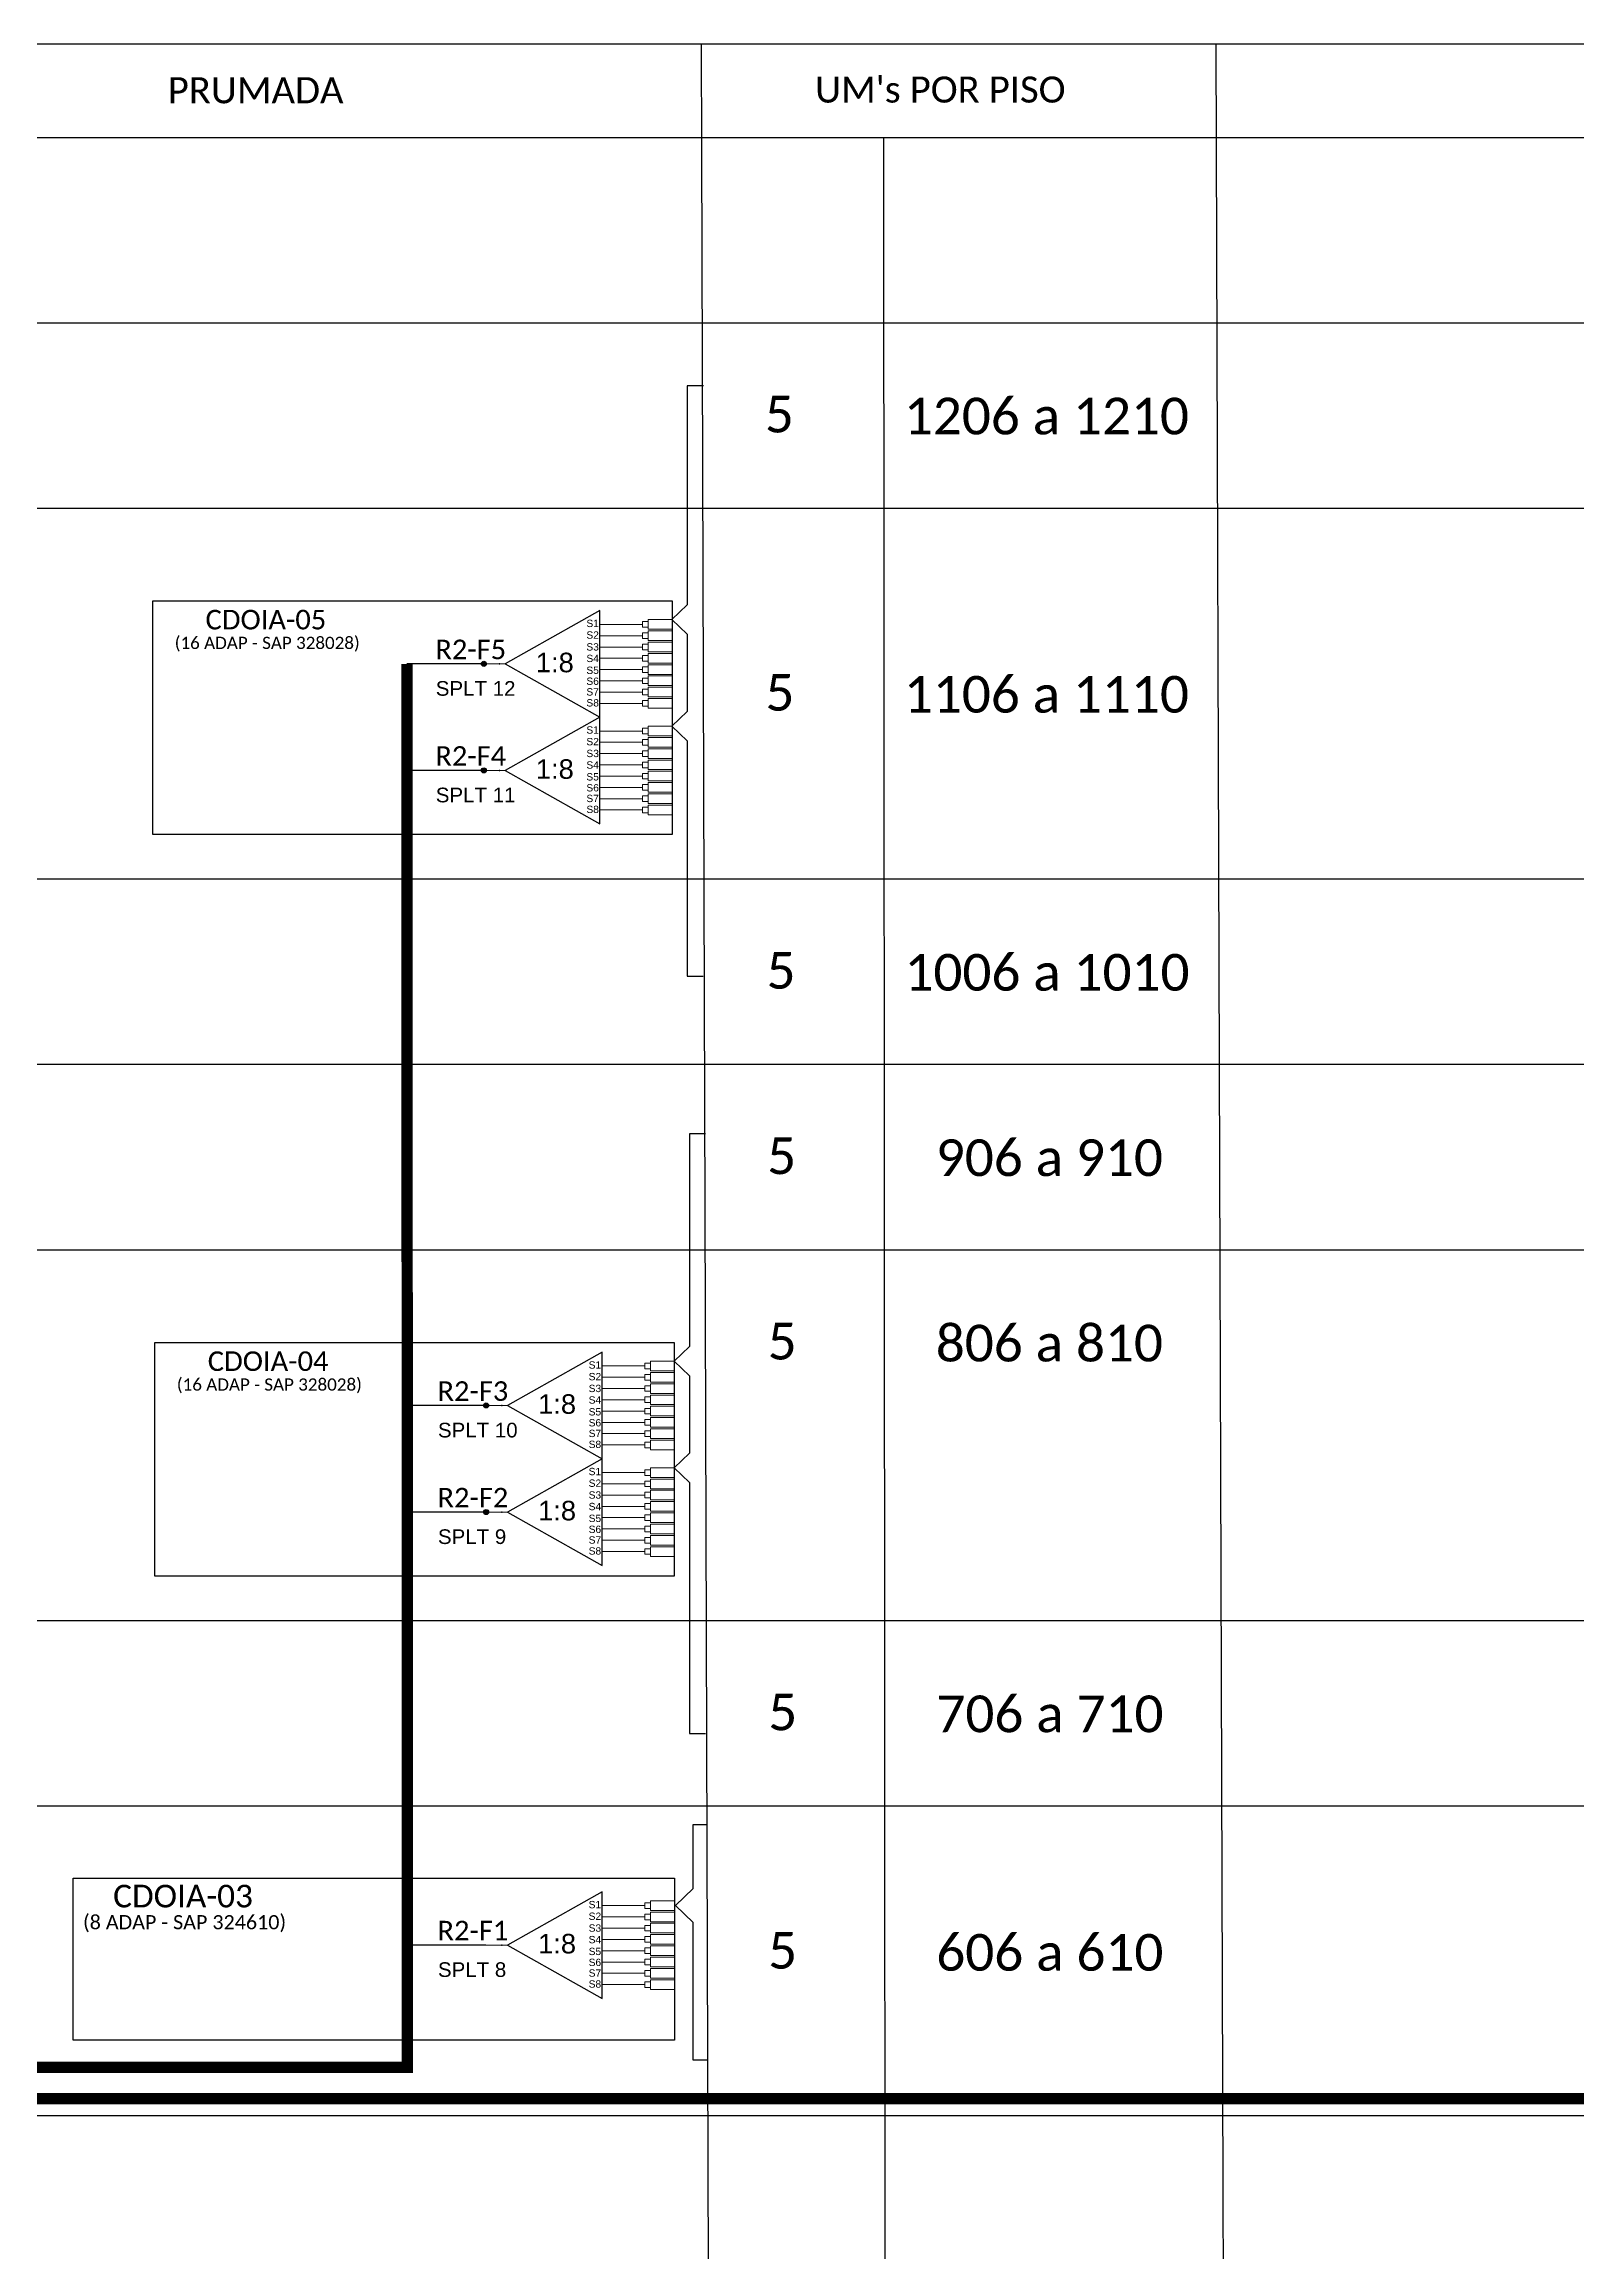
# Model space of a CAD drawing. Header units: metres. Extents: x -1286 to 468, y -500 to 94.
# Drawn here: x 76.3 to 211.7, y -368.4 to -173.5 of the extents above; entities that cross this region are included whole.
import ezdxf
from ezdxf.enums import TextEntityAlignment as Align

# ---------------------------------------------------------------- set-up
doc = ezdxf.new("R2010")
doc.units = ezdxf.units.M
doc.styles.add('ARIAL', font='arial.ttf')
doc.styles.add('WMF-Calibri0', font='calibri.ttf')

# ---------------------------------------------------------------- blocks, each defined once
blk = doc.blocks.new('SPLT_1-8_SC-APC')
at = {"color": 1}
blk.add_lwpolyline([(-7.37, -2.1), (-17.04, -7.55), (-7.37, -13), (-7.37, -2.1)], dxfattribs=at)
at = {"color": 3, "lineweight": 0}
for points in [[(-2.99, -3.51), (-7.37, -3.51)], [(-2.41, -3.02), (-2.41, -4)], [(-2.41, -3.02), (0, -3.02)], [(-2.41, -4), (0, -4)], [(-2.41, -4.17), (-2.41, -5.16)], [(-2.41, -4.17), (0, -4.17)], [(-7.37, -4.66), (-2.99, -4.66)], [(-7.37, -5.82), (-2.99, -5.82)], [(-2.41, -5.16), (0, -5.16)], [(-2.41, -5.32), (-2.41, -6.31)], [(-2.41, -5.32), (0, -5.32)], [(-2.41, -6.31), (0, -6.31)], [(-2.41, -6.48), (-2.41, -7.46)], [(-2.41, -6.48), (0, -6.48)], [(-7.37, -6.97), (-2.99, -6.97)], [(-7.37, -8.12), (-2.99, -8.12)], [(-2.41, -7.46), (0, -7.46)], [(-2.41, -7.63), (-2.41, -8.62)], [(-2.41, -7.63), (0, -7.63)], [(-2.41, -8.62), (0, -8.62)], [(-2.41, -8.78), (-2.41, -9.77)], [(-2.41, -8.78), (0, -8.78)], [(-7.37, -9.28), (-2.99, -9.28)], [(-7.37, -10.43), (-2.99, -10.43)], [(-2.41, -9.77), (0, -9.77)], [(-2.41, -9.94), (-2.41, -10.92)], [(-2.41, -9.94), (0, -9.94)], [(-2.41, -10.92), (0, -10.92)], [(-2.41, -11.09), (-2.41, -12.08)], [(-2.41, -11.09), (0, -11.09)], [(-7.37, -11.58), (-2.99, -11.58)], [(-2.41, -12.08), (0, -12.08)]]:
    blk.add_lwpolyline(points, dxfattribs=at)
for points in [[(-2.99, -3.22), (-2.41, -3.22), (-2.41, -3.8), (-2.99, -3.8)], [(-2.99, -4.38), (-2.41, -4.38), (-2.41, -4.95), (-2.99, -4.95)], [(-2.99, -5.53), (-2.41, -5.53), (-2.41, -6.1), (-2.99, -6.1)], [(-2.99, -6.68), (-2.41, -6.68), (-2.41, -7.26), (-2.99, -7.26)], [(-2.99, -7.84), (-2.41, -7.84), (-2.41, -8.41), (-2.99, -8.41)], [(-2.99, -8.99), (-2.41, -8.99), (-2.41, -9.56), (-2.99, -9.56)], [(-2.99, -10.14), (-2.41, -10.14), (-2.41, -10.72), (-2.99, -10.72)], [(-2.99, -11.3), (-2.41, -11.3), (-2.41, -11.87), (-2.99, -11.87)]]:
    blk.add_lwpolyline(points, close=True, dxfattribs=at)
at = {"color": 1, "lineweight": 0}
blk.add_lwpolyline([(-17.04, -7.55), (-19.26, -7.55)], dxfattribs=at)
at = {"color": 1, "style": 'ARIAL'}
for s, height, p in [('S1', 0.75, (-8.74, -3.78)), ('S2', 0.75, (-8.74, -4.97)), ('1:8', 2, (-13.91, -8.4)), ('S3', 0.75, (-8.74, -6.18)), ('S4', 0.75, (-8.74, -7.36)), ('S5', 0.75, (-8.74, -8.57)), ('S6', 0.75, (-8.74, -9.69)), ('S7', 0.75, (-8.74, -10.78)), ('S8', 0.75, (-8.74, -11.9))]:
    blk.add_text(s, height=height, dxfattribs=at).set_placement(p)
blk = doc.blocks.new('SPLITTER_')
blk.add_point((0, 0))
at = {"style": 'ARIAL', "flags": 4}
blk.add_attdef('SPLT', (0, -3.26), '', height=1.5, dxfattribs=at)

msp = doc.modelspace()

# ---------------------------------------------------------------- hatches: boundary and pattern name
h = msp.add_hatch(color=3)
h.dxf.hatch_style = 1
edge = h.paths.add_edge_path()
edge.add_arc((115.11, -228.2), 0.221, 0, 360)
h = msp.add_hatch(color=3)
h.dxf.hatch_style = 1
edge = h.paths.add_edge_path()
edge.add_arc((115.11, -237.61), 0.221, 0, 360)
h = msp.add_hatch(color=3)
h.dxf.hatch_style = 1
edge = h.paths.add_edge_path()
edge.add_arc((115.3, -293.69), 0.221, 0, 360)
h = msp.add_hatch(color=3)
h.dxf.hatch_style = 1
edge = h.paths.add_edge_path()
edge.add_arc((115.3, -303.1), 0.221, 0, 360)

# ---------------------------------------------------------------- linework, layer by layer
at = {"color": 0}
msp.add_lwpolyline([(319.79, -173.48), (-113.32, -173.48)], dxfattribs=at)
at = {"color": 7}
for points in [[(134.29, -173.48), (135.08, -416.82)], [(179.76, -173.48), (180.56, -416.82)]]:
    msp.add_lwpolyline(points, dxfattribs=at)
for points in [[(-113.32, -181.71), (319.79, -181.71)], [(-113.32, -181.71), (361.38, -181.71)], [(150.59, -416.82), (150.44, -181.71)], [(-113.32, -198.08), (361.38, -198.08)], [(-113.32, -214.45), (319.79, -214.45)], [(-113.27, -247.19), (319.84, -247.19)], [(-113.27, -263.56), (319.84, -263.56)], [(-113.27, -279.94), (319.84, -279.94)], [(-113.23, -312.68), (319.89, -312.68)], [(-113.23, -329.05), (319.89, -329.05)], [(-113.18, -356.38), (319.94, -356.38)]]:
    msp.add_lwpolyline(points)
at = {"color": 3}
for points in [[(134.5, -203.64), (133.07, -203.64), (133.07, -222.99), (131.71, -224.29), (133.07, -225.59), (133.07, -232.4), (131.71, -233.7), (133.07, -235.01), (133.07, -255.77), (134.49, -255.77)], [(134.69, -269.71), (133.27, -269.71), (133.26, -288.48), (131.91, -289.78), (133.26, -291.08), (133.26, -297.89), (131.91, -299.19), (133.26, -300.49), (133.26, -322.66), (134.69, -322.66)], [(134.87, -351.49), (133.59, -351.49), (133.59, -339.34), (132.02, -337.83), (133.59, -336.33), (133.59, -330.68), (134.8, -330.68)]]:
    msp.add_lwpolyline(points, dxfattribs=at)
at = {"color": 1}
for points in [[(85.86, -222.63), (131.74, -222.63), (131.74, -243.26), (85.86, -243.26)], [(86.05, -288.12), (131.93, -288.12), (131.93, -308.75), (86.05, -308.75)], [(78.83, -335.42), (131.96, -335.42), (131.96, -349.74), (78.83, -349.74)]]:
    msp.add_lwpolyline(points, close=True, dxfattribs=at)
at = {"color": 6, "const_width": 1}
msp.add_lwpolyline([(108.31, -228.2), (108.36, -352.14), (-1.95, -352.14), (-1.94, -432.97), (43.34, -432.97), (43.34, -455.47)], dxfattribs=at)
at = {"color": 30, "lineweight": 0, "const_width": 1}
msp.add_lwpolyline([(293.62, -228.2), (293.62, -330.67), (293.59, -354.89), (19.2, -354.89), (19.29, -427.99), (50.57, -427.83), (50.57, -455.47)], dxfattribs=at)
at = {"color": 6}
for points in [[(115.08, -228.2), (108.31, -228.2)], [(115.08, -237.61), (108.31, -237.61)], [(115.27, -293.69), (108.5, -293.69)], [(115.27, -303.1), (108.5, -303.1)], [(115.27, -341.34), (108.5, -341.34)]]:
    msp.add_lwpolyline(points, dxfattribs=at)
at = {"color": 3}
for centre in [(115.11, -228.2), (115.11, -237.61), (115.3, -293.69), (115.3, -303.1)]:
    msp.add_circle(centre, 0.221, dxfattribs=at)

# ---------------------------------------------------------------- block references
at = {"color": 3, "xscale": 0.8636144441527618, "yscale": 0.8636144441527618, "zscale": 0.8636144441527618}
for p in [(131.71, -221.69), (131.71, -231.1), (131.91, -287.17), (131.91, -296.58), (131.91, -334.82)]:
    msp.add_blockref('SPLT_1-8_SC-APC', p, dxfattribs=at)
ref = msp.add_blockref('SPLITTER_', (116.5, -228.2), dxfattribs=dict(xscale=-0.8636144441527618, yscale=0.8636144441527618, zscale=0.8636144441527618))
ref.add_attrib('SPLT', 'SPLT 12', (110.86, -231.02), dxfattribs={"height": 1.295, "style": 'ARIAL'})
ref = msp.add_blockref('SPLITTER_', (116.5, -237.61), dxfattribs=dict(xscale=-0.8636144441527618, yscale=0.8636144441527618, zscale=0.8636144441527618))
ref.add_attrib('SPLT', 'SPLT 11', (110.86, -240.43), dxfattribs={"height": 1.295, "style": 'ARIAL'})
ref = msp.add_blockref('SPLITTER_', (116.69, -293.69), dxfattribs=dict(xscale=-0.8636144441527618, yscale=0.8636144441527618, zscale=0.8636144441527618))
ref.add_attrib('SPLT', 'SPLT 10', (111.05, -296.51), dxfattribs={"height": 1.295, "style": 'ARIAL'})
ref = msp.add_blockref('SPLITTER_', (116.69, -303.1), dxfattribs=dict(xscale=-0.8636144441527618, yscale=0.8636144441527618, zscale=0.8636144441527618))
ref.add_attrib('SPLT', 'SPLT 9', (111.05, -305.92), dxfattribs={"height": 1.295, "style": 'ARIAL'})
ref = msp.add_blockref('SPLITTER_', (116.69, -341.34), dxfattribs=dict(xscale=-0.8636144441527618, yscale=0.8636144441527618, zscale=0.8636144441527618))
ref.add_attrib('SPLT', 'SPLT 8', (111.05, -344.15), dxfattribs={"height": 1.295, "style": 'ARIAL'})

# ---------------------------------------------------------------- texts
at = {"color": 0, "style": 'WMF-Calibri0'}
for s, p in [('PRUMADA', (87.19, -178.7)), ("UM's POR PISO", (144.36, -178.64))]:
    msp.add_text(s, height=2.3, dxfattribs=at).set_placement(p)
at = {"color": 7, "style": 'WMF-Calibri0'}
for s, p in [('1206 a 1210', (152.21, -207.94)), ('1106 a 1110', (152.21, -232.51)), ('1006 a 1010', (152.26, -257.06)), ('906 a 910', (155.03, -273.43)), ('806 a 810', (155.03, -289.8)), ('706 a 710', (155.08, -322.54)), ('606 a 610', (155.07, -343.6))]:
    msp.add_text(s, height=3.24, dxfattribs=at).set_placement(p)
at = {"color": 1, "style": 'WMF-Calibri0'}
for s, height, p in [('CDOIA-05', 1.727, (90.52, -225.16)), ('CDOIA-04', 1.727, (90.72, -290.64)), ('CDOIA-03', 2, (82.36, -338.01))]:
    msp.add_text(s, height=height, dxfattribs=at).set_placement(p)
for s, height, p in [('(16 ADAP - SAP 328028)', 1.0795, (95.97, -226.89)), ('(16 ADAP - SAP 328028)', 1.0795, (96.16, -292.38)), ('(8 ADAP - SAP 324610)', 1.25, (88.67, -339.94))]:
    msp.add_text(s, height=height, dxfattribs=at).set_placement(p, align=Align.CENTER)
at = {"color": 6, "style": 'WMF-Calibri0'}
for s, p in [('R2-F5', (110.82, -227.79)), ('R2-F4', (110.82, -237.2)), ('R2-F3', (111.01, -293.28)), ('R2-F2', (111.01, -302.69)), ('R2-F1', (111.01, -340.92))]:
    msp.add_text(s, height=1.727, dxfattribs=at).set_placement(p)
at = {"color": 7, "style": 'WMF-Calibri0', "flags": 4}
for p in [(141.21, -206.15), (141.26, -230.72), (141.36, -255.27), (141.41, -271.64), (141.46, -288.01), (141.51, -320.75), (141.5, -341.8)]:
    msp.add_attdef('5', text='XX', height=3.24, dxfattribs=at).set_placement(p, align=Align.MIDDLE_CENTER)

doc.saveas('drawing.dxf')
